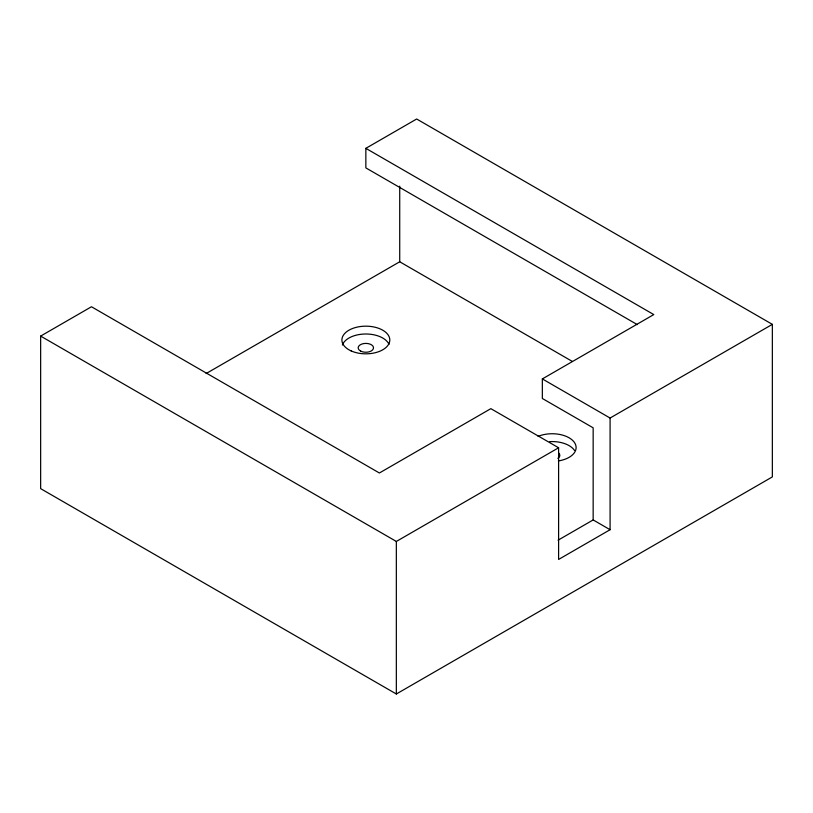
<?xml version="1.0" encoding="UTF-8"?>
<svg xmlns="http://www.w3.org/2000/svg" width="813" height="813" viewBox="0 0 813 813"><rect width="100%" height="100%" fill="white"/><g stroke="black" fill="none" stroke-linecap="round" stroke-linejoin="round"><path stroke-width="1.22" d="M40.65 336.094L91.463 306.755L379.397 472.993L490.849 408.654L558.602 447.77L558.602 559.446L610.085 529.71L610.085 418.034L772.35 324.357L772.35 476.906L396.338 693.997L40.65 488.643L40.65 336.094L396.338 541.448L558.602 447.77M637.301 324.621L365.85 167.895L365.85 148.342L416.663 119.003L772.35 324.357M206.106 373.563L399.722 261.776L572.403 361.47M558.094 540.178L593.155 519.934L593.155 427.821L542.342 398.482L542.342 378.919L653.784 314.58L365.85 148.342M542.342 378.919L610.085 418.034M593.155 519.934L610.085 529.71M399.722 186.147L399.722 261.776M396.338 541.448L396.338 693.997M558.592 452.983A7.663 4.421 0 0 1 557.86 458.349M538.094 436.378A23.953 13.831 0 0 1 573.785 441.622A23.953 13.831 0 0 1 558.358 460.93M549.669 441.642A23.953 13.831 0 0 1 574.527 450.443M342.385 345.047A23.953 13.831 0 0 1 365.21 334.001A23.953 13.831 0 0 1 389.021 344.336M351.155 350.921A23.953 13.831 0 0 0 389.579 341.897A23.953 13.831 0 0 0 356.816 327.192A23.953 13.831 0 0 0 351.155 350.921M360.718 351.114A7.663 4.421 0 0 0 373.35 348.747A7.663 4.421 0 0 0 363.482 343.614A7.663 4.421 0 0 0 360.718 351.114"/></g></svg>
